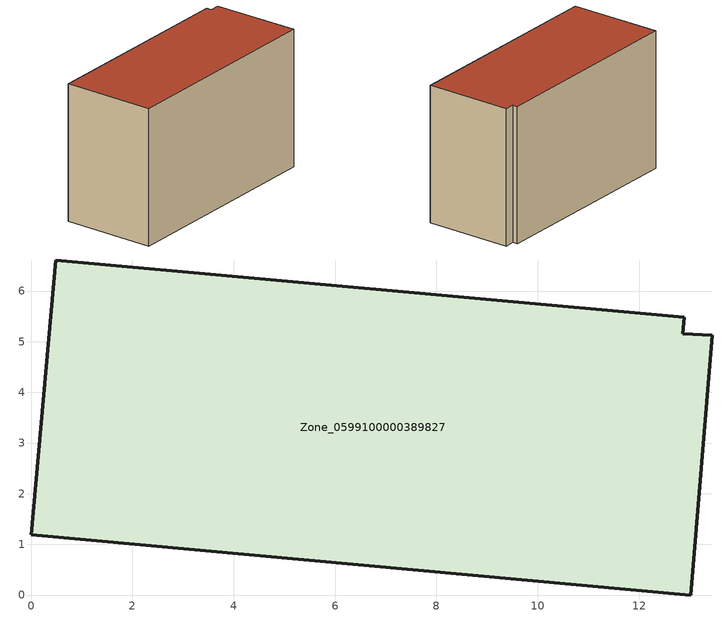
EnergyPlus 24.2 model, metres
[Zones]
Zone_0599100000389827
 floor ground (C_G): 0,1.19 0.49,6.61 12.9,5.48 12.87,5.15 13.45,5.12 13.02,0 z0
 wall outside (C_F): 12.87,5.15 12.9,5.48 0.49,6.61 0,1.19 13.02,0 13.45,5.12 12.87,5.15 z0:8.18
 roof outside (C_R): 13.02,0 13.45,5.12 12.87,5.15 12.9,5.48 0.49,6.61 0,1.19 z8.18
[BUILDING]
Pand.0599100000389827: North Axis=0; Terrain=City; Loads Convergence Tolerance Value=0.04; Temperature Convergence Tolerance Value=0.4; Solar Distribution=FullExterior; Maximum Number of Warmup Days=25; Minimum Number of Warmup Days=1
[Site:Location]
Rotterdam.The.Hague.AP_ZH_NLD Design_Conditions: Latitude=51.96; Longitude=4.45; Time Zone=1; Elevation=-4.5
[SITE:GROUNDTEMPERATURE:BUILDINGSURFACE]
18, 18, 18, 18, 18, 18, 18, 18, 18, 18, 18, 18
[MATERIAL] Thermal Absorptance=0.9; Solar Absorptance=0.7; Visible Absorptance=0.7
Name | Roughness | Thickness | Conductivity | Density | Specific Heat
G.TI.1992-2005 | MediumSmooth | 0.15 | 0.06 | 540 | 1210
F.TI.1992-2005 | Rough | 0.3 | 0.12 | 1920 | 840
R.TI.1992-2005 | MediumRough | 0.2 | 0.08 | 1500 | 1000
[CONSTRUCTION]
C_G: G.TI.1992-2005
C_F: F.TI.1992-2005
C_R: R.TI.1992-2005
[ZONE]
Zone_0599100000389827: Type=1; Multiplier=1; Ceiling Height=Autocalculate; Volume=Autocalculate; Floor Area=autocalculate; Part of Total Floor Area=Yes
[ZONEINFILTRATION:DESIGNFLOWRATE]
Infil_Zone_0599100000389827: Zone or ZoneList or Space or SpaceList=Zone_0599100000389827; Schedule=AlwaysOn; Design Flow Rate Calculation Method=Flow/Area; Flow Rate per Floor Area=0.0015; Constant Term Coefficient=1; Temperature Term Coefficient=0; Velocity Term Coefficient=0; Velocity Squared Term Coefficient=0
[HVACTEMPLATE:ZONE:IDEALLOADSAIRSYSTEM]
Zone_0599100000389827: Maximum Heating Supply Air Temperature=50; Minimum Cooling Supply Air Temperature=13; Maximum Heating Supply Air Humidity Ratio=0.0156; Minimum Cooling Supply Air Humidity Ratio=0.0077; Heating Limit=NoLimit; Cooling Limit=NoLimit; Dehumidification Control Type=ConstantSensibleHeatRatio; Cooling Sensible Heat Ratio=0.7; Dehumidification Setpoint=60; Humidification Control Type=None; Humidification Setpoint=30; Outdoor Air Method=None; Outdoor Air Flow Rate per Person=0.00944; Outdoor Air Flow Rate per Zone Floor Area=0; Outdoor Air Flow Rate per Zone=0; Demand Controlled Ventilation Type=None; Outdoor Air Economizer Type=NoEconomizer; Heat Recovery Type=None; Sensible Heat Recovery Effectiveness=0.7; Latent Heat Recovery Effectiveness=0.65
[ZONECONTROL:THERMOSTAT]
ThermostatControl_Zone_0599100000389827: Zone or ZoneList=Zone_0599100000389827; Control Type Schedule=DualSetpointControlType; Control 1=Thermostat_Zone_0599100000389827; Temperature Difference Between Cutout And Setpoint=0
[THERMOSTATSETPOINT:DUALSETPOINT]
Thermostat_Zone_0599100000389827: Heating Setpoint Temperature Schedule=HeatingSetpoint_Zone_0599100000389827; Cooling Setpoint Temperature Schedule=CoolingSetpoint_Zone_0599100000389827
[SCHEDULE:COMPACT]
HeatingSetpoint_Zone_0599100000389827: Through: 12/31, For: AllDays, Until: 24:00, 21
CoolingSetpoint_Zone_0599100000389827: Through: 12/31, For: AllDays, Until: 24:00, 24
DualSetpointControlType: Through: 12/31, For: AllDays, Until: 24:00, 4
AlwaysOn: Through: 12/31, For: AllDays, Until: 24:00, 1
